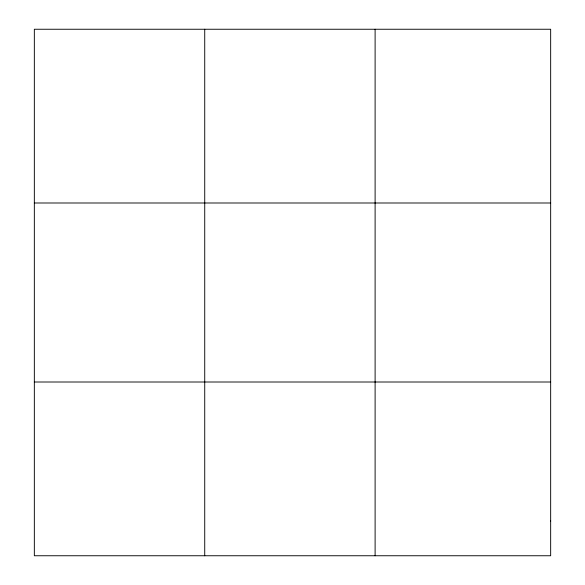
<?xml version="1.0" encoding="UTF-8"?>
<svg xmlns="http://www.w3.org/2000/svg" width="585" height="585" viewBox="0 0 585 585"><rect width="100%" height="100%" fill="white"/><g stroke="black" fill="none" stroke-linecap="round" stroke-linejoin="round"><path stroke-width="0.88" d="M204.728 555.75L204.728 29.25M375.109 555.75L375.109 29.25M34.34 202.995L550.66 202.995M34.34 382.005L550.66 382.005M550.66 521.001L550.66 555.75L34.34 555.75L34.34 29.25L550.66 29.25L550.66 521.001"/></g></svg>
